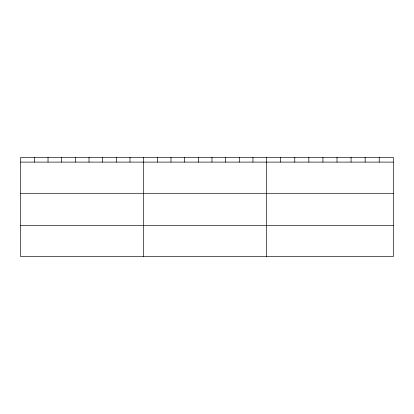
<?xml version="1.0" encoding="UTF-8"?>
<svg xmlns="http://www.w3.org/2000/svg" width="414" height="414" viewBox="0 0 414 414"><rect width="100%" height="100%" fill="white"/><g stroke="black" fill="none" stroke-linecap="round" stroke-linejoin="round"><path stroke-width="0.62" d="M393.3 193.297L393.3 157.372L20.7 157.372L20.7 256.628L393.3 256.628L393.3 193.297L20.7 193.297M20.7 162.107L393.3 162.107M20.7 225.439L393.3 225.439M379.224 157.372L379.224 162.107M365.148 157.372L365.148 162.107M351.072 157.372L351.072 162.107M336.996 157.372L336.996 162.107M322.92 157.372L322.92 162.107M308.844 157.372L308.844 162.107M294.768 157.372L294.768 162.107M280.692 157.372L280.692 162.107M266.616 157.372L266.616 256.628M252.954 157.372L252.954 162.107M239.292 157.372L239.292 162.107M225.63 157.372L225.63 162.107M211.968 157.372L211.968 162.107M198.306 157.372L198.306 162.107M184.644 157.372L184.644 162.107M170.982 157.372L170.982 162.107M157.32 157.372L157.32 162.107M143.658 157.372L143.658 256.628M129.996 157.372L129.996 162.107M116.334 157.372L116.334 162.107M102.672 157.372L102.672 162.107M89.01 157.372L89.01 162.107M75.348 157.372L75.348 162.107M61.686 157.372L61.686 162.107M48.024 157.372L48.024 162.107M34.362 157.372L34.362 162.107"/></g></svg>
